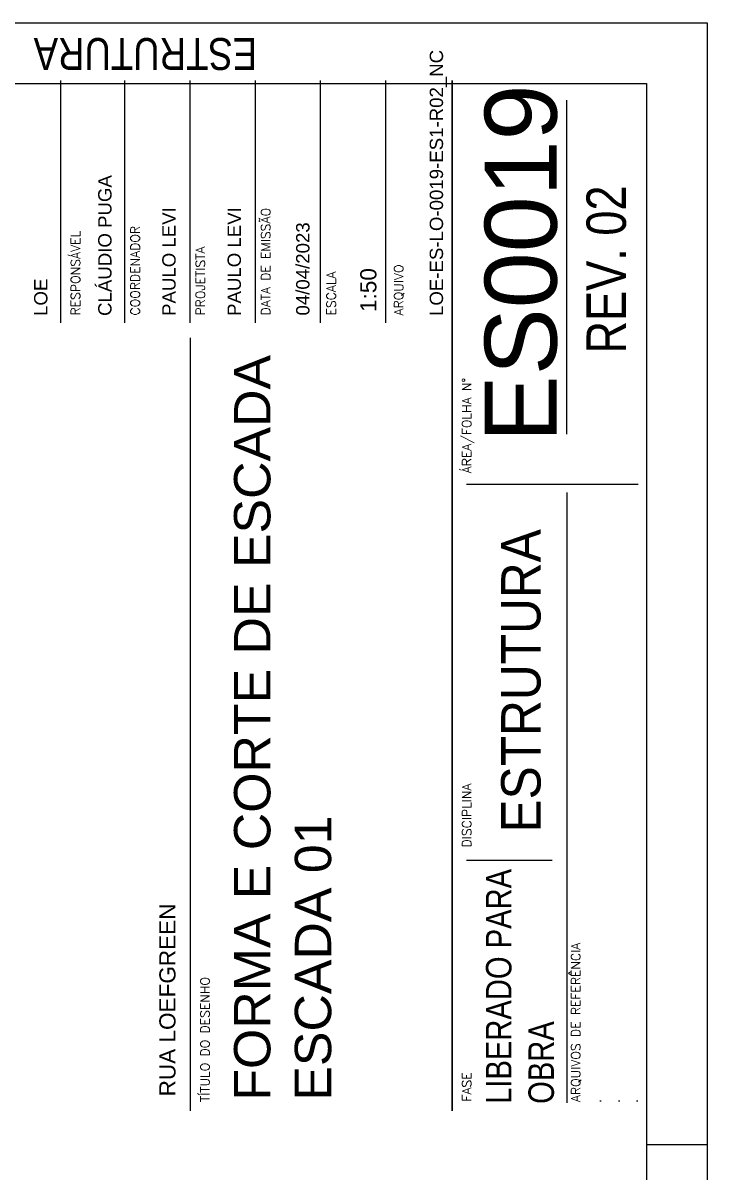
# Model space of a CAD drawing. Header units: millimetres. Extents: x -832 to 3668, y -1574 to 5296.
# Drawn here: x 3104 to 3668, y 4348 to 5296 of the extents above; entities that cross this region are included whole.
import ezdxf

# ---------------------------------------------------------------- set-up
doc = ezdxf.new("R2010")
doc.units = ezdxf.units.MM
doc.header["$LTSCALE"] = 50
doc.layers.add('CARIMBO', color=7, linetype='Continuous')
doc.layers.add('F-MARGEM', color=1, linetype='Continuous')
doc.styles.add('AR-REF', font='arial.ttf')
doc.styles.add('CONT-TITULO', font='arial.ttf')
doc.styles.add('NFOLHA', font='ARIALN.TTF')
doc.styles.add('STYLE3', font='romans.shx')
doc.styles.add('TITULO DESENHO', font='arial.ttf', dxfattribs={"width": 1.02})
pattern_1 = [(0, (0, 0), (0, 6.985), [5.08, -1.905]), (90, (0, 0), (-6.985, 4e-16), [5.08, -1.905])]
pattern_2 = [(0, (-194.242, 1647.909), (0, 6.985), [5.08, -1.905]), (90, (-194.242, 1647.909), (-6.985, 4e-16), [5.08, -1.905])]

# ---------------------------------------------------------------- blocks, each defined once
blk = doc.blocks.new('A0-1L_900')
at = {"layer": 'F-MARGEM', "color": 2}
blk.add_line((118.9, 1), (118.9, 0), dxfattribs=at)
blk.add_lwpolyline([(0, 0), (0, 90), (137.4, 90), (137.4, 0)], close=True, dxfattribs=at)
at = {"layer": 'F-MARGEM', "color": 7}
blk.add_lwpolyline([(2.5, 89), (136.4, 89), (136.4, 1), (2.5, 1)], close=True, dxfattribs=at)

msp = doc.modelspace()

# ---------------------------------------------------------------- hatches: boundary and pattern name
h = msp.add_hatch()
h.set_pattern_fill('ANGLE', color=256)
h.set_pattern_definition(pattern_1)
h.paths.add_polyline_path([(3456.67, 5050.31), (3456.67, 5276.93), (3435.29, 5276.93), (3435.29, 5050.31)], flags=9)
h = msp.add_hatch()
h.set_pattern_fill('ANGLE', color=256)
h.set_pattern_definition(pattern_1)
h.paths.add_polyline_path([(3456.67, 5050.31), (3456.67, 5276.93), (3435.29, 5276.93), (3435.29, 5050.31)], flags=9)
h = msp.add_hatch()
h.set_pattern_fill('ANGLE', color=256)
h.set_pattern_definition(pattern_2)
h.paths.add_polyline_path([(3456.67, 5050.31), (3456.67, 5276.93), (3435.29, 5276.93), (3435.29, 5050.31)], flags=9)
h = msp.add_hatch()
h.set_pattern_fill('ANGLE', color=256)
h.set_pattern_definition(pattern_1)
h.paths.add_polyline_path([(3456.67, 5050.31), (3456.67, 5276.93), (3435.29, 5276.93), (3435.29, 5050.31)], flags=9)
h = msp.add_hatch()
h.set_pattern_fill('ANGLE', color=256)
h.set_pattern_definition(pattern_1)
h.paths.add_polyline_path([(3560.12, 4934.23), (3560.12, 5260.24), (3467.99, 5260.24), (3467.99, 4934.23)], flags=9)
h.paths.add_polyline_path([(3609.67, 5014.59), (3609.67, 5169.83), (3559.89, 5169.83), (3559.89, 5014.59)], flags=24)
h.paths.add_polyline_path([(3478.63, 4921.56), (3478.63, 5013.7), (3461.49, 5013.7), (3461.49, 4921.56)], flags=24)
h = msp.add_hatch()
h.set_pattern_fill('ANGLE', color=256)
h.set_pattern_definition(pattern_2)
h.paths.add_polyline_path([(3560.12, 4934.23), (3560.12, 5260.24), (3467.99, 5260.24), (3467.99, 4934.23)], flags=9)
h.paths.add_polyline_path([(3609.67, 5014.59), (3609.67, 5169.83), (3559.89, 5169.83), (3559.89, 5014.59)], flags=24)
h.paths.add_polyline_path([(3478.63, 4921.56), (3478.63, 5013.7), (3461.49, 5013.7), (3461.49, 4921.56)], flags=24)
h = msp.add_hatch()
h.set_pattern_fill('ANGLE', color=256)
h.set_pattern_definition(pattern_1)
h.paths.add_polyline_path([(3560.12, 4934.23), (3560.12, 5260.24), (3467.99, 5260.24), (3467.99, 4934.23)], flags=9)
h.paths.add_polyline_path([(3609.67, 5014.59), (3609.67, 5169.83), (3559.89, 5169.83), (3559.89, 5014.59)], flags=9)
h.paths.add_polyline_path([(3478.63, 4921.56), (3478.63, 5013.7), (3461.49, 5013.7), (3461.49, 4921.56)], flags=9)
h = msp.add_hatch()
h.set_pattern_fill('ANGLE', color=256)
h.set_pattern_definition(pattern_1)
h.paths.add_polyline_path([(3560.12, 4934.23), (3560.12, 5260.24), (3467.99, 5260.24), (3467.99, 4934.23)], flags=9)
h = msp.add_hatch()
h.set_pattern_fill('ANGLE', color=256)
h.set_pattern_definition(pattern_1)
h.paths.add_polyline_path([(3186.44, 5050.37), (3186.44, 5172.02), (3160.35, 5172.02), (3160.35, 5050.37)], flags=9)
h = msp.add_hatch()
h.set_pattern_fill('ANGLE', color=256)
h.set_pattern_definition(pattern_1)
h.paths.add_polyline_path([(3609.67, 5014.59), (3609.67, 5169.83), (3559.89, 5169.83), (3559.89, 5014.59)], flags=9)
h = msp.add_hatch()
h.set_pattern_fill('ANGLE', color=256)
h.set_pattern_definition(pattern_1)
h.paths.add_polyline_path([(3309.86, 5053.47), (3309.86, 5157.58), (3296.46, 5157.58), (3296.46, 5053.47)], flags=9)
h = msp.add_hatch()
h.set_pattern_fill('ANGLE', color=256)
h.set_pattern_definition(pattern_1)
h.paths.add_polyline_path([(3201.81, 5053.42), (3201.81, 5137.17), (3190.56, 5137.17), (3190.56, 5053.42)], flags=9)
h = msp.add_hatch()
h.set_pattern_fill('ANGLE', color=256)
h.set_pattern_definition(pattern_1)
h.paths.add_polyline_path([(3236.65, 5049.97), (3236.65, 5145.15), (3210.56, 5145.15), (3210.56, 5049.97)], flags=9)
h = msp.add_hatch()
h.set_pattern_fill('ANGLE', color=256)
h.set_pattern_definition(pattern_1)
h.paths.add_polyline_path([(3290.47, 5049.97), (3290.47, 5145.15), (3264.38, 5145.15), (3264.38, 5049.97)], flags=9)
h = msp.add_hatch()
h.set_pattern_fill('ANGLE', color=256)
h.set_pattern_definition(pattern_1)
h.paths.add_polyline_path([(3153, 5053.47), (3153, 5133.65), (3139.61, 5133.65), (3139.61, 5053.47)], flags=9)
h = msp.add_hatch()
h.set_pattern_fill('ANGLE', color=256)
h.set_pattern_definition(pattern_1)
h.paths.add_polyline_path([(3342.95, 5051.38), (3342.95, 5133.98), (3325.87, 5133.98), (3325.87, 5051.38)], flags=9)
h = msp.add_hatch()
h.set_pattern_fill('ANGLE', color=256)
h.set_pattern_definition(pattern_1)
h.paths.add_polyline_path([(3255.62, 5053.78), (3255.62, 5118.96), (3244.37, 5118.96), (3244.37, 5053.78)], flags=9)
h = msp.add_hatch()
h.set_pattern_fill('ANGLE', color=256)
h.set_pattern_definition(pattern_1)
h.paths.add_polyline_path([(3419.93, 5052.53), (3419.93, 5102), (3407.61, 5102), (3407.61, 5052.53)], flags=9)
h = msp.add_hatch()
h.set_pattern_fill('ANGLE', color=256)
h.set_pattern_definition(pattern_1)
h.paths.add_polyline_path([(3363.44, 5053.78), (3363.44, 5096.1), (3352.19, 5096.1), (3352.19, 5053.78)], flags=9)
h = msp.add_hatch()
h.set_pattern_fill('ANGLE', color=256)
h.set_pattern_definition(pattern_1)
h.paths.add_polyline_path([(3402.41, 5051.8), (3402.41, 5094.64), (3374.98, 5094.64), (3374.98, 5051.8)], flags=9)
h = msp.add_hatch()
h.set_pattern_fill('ANGLE', color=256)
h.set_pattern_definition(pattern_1)
h.paths.add_polyline_path([(3130.05, 5050.03), (3130.05, 5086.28), (3107.38, 5086.28), (3107.38, 5050.03)], flags=9)
h = msp.add_hatch()
h.set_pattern_fill('ANGLE', color=256)
h.set_pattern_definition(pattern_1)
h.paths.add_polyline_path([(3315.97, 4398.85), (3315.97, 5029.61), (3269.41, 5029.61), (3269.41, 4398.85)], flags=9)
h = msp.add_hatch()
h.set_pattern_fill('ANGLE', color=256)
h.set_pattern_definition(pattern_1)
h.paths.add_polyline_path([(3478.63, 4921.56), (3478.63, 5013.7), (3461.49, 5013.7), (3461.49, 4921.56)], flags=9)
h = msp.add_hatch()
h.set_pattern_fill('ANGLE', color=256)
h.set_pattern_definition(pattern_1)
h.paths.add_polyline_path([(3539.42, 4619.41), (3539.42, 4886.52), (3488.98, 4886.52), (3488.98, 4619.41)], flags=9)
h = msp.add_hatch()
h.set_pattern_fill('ANGLE', color=256)
h.set_pattern_definition(pattern_1)
h.paths.add_polyline_path([(3475.23, 4615.05), (3475.23, 4675.58), (3463.98, 4675.58), (3463.98, 4615.05)], flags=9)
h = msp.add_hatch()
h.set_pattern_fill('ANGLE', color=256)
h.set_pattern_definition(pattern_1)
h.paths.add_polyline_path([(3366.09, 4398.86), (3366.09, 4649.59), (3319.56, 4649.59), (3319.56, 4398.86)], flags=9)
h = msp.add_hatch()
h.set_pattern_fill('ANGLE', color=256)
h.set_pattern_definition(pattern_1)
h.paths.add_polyline_path([(3553.62, 4397), (3553.62, 4601.38), (3474.53, 4601.38), (3474.53, 4397)], flags=9)
h = msp.add_hatch()
h.set_pattern_fill('ANGLE', color=256)
h.set_pattern_definition(pattern_1)
h.paths.add_polyline_path([(3233.12, 4406.73), (3233.12, 4572.72), (3212.46, 4572.72), (3212.46, 4406.73)], flags=9)
h = msp.add_hatch()
h.set_pattern_fill('ANGLE', color=256)
h.set_pattern_definition(pattern_1)
h.paths.add_polyline_path([(3566.35, 4403.38), (3566.35, 4557.13), (3551.89, 4557.13), (3551.89, 4403.38)], flags=9)
h = msp.add_hatch()
h.set_pattern_fill('ANGLE', color=256)
h.set_pattern_definition(pattern_1)
h.paths.add_polyline_path([(3259.69, 4403.56), (3259.69, 4524.81), (3246.3, 4524.81), (3246.3, 4403.56)], flags=9)
h = msp.add_hatch()
h.set_pattern_fill('ANGLE', color=256)
h.set_pattern_definition(pattern_1)
h.paths.add_polyline_path([(3475.23, 4405.42), (3475.23, 4433.81), (3463.98, 4433.81), (3463.98, 4405.42)], flags=9)
h = msp.add_hatch()
h.set_pattern_fill('ANGLE', color=256)
h.set_pattern_definition(pattern_1)
h.paths.add_polyline_path([(3585.52, 4401.21), (3585.52, 4409.21), (3566.98, 4409.21), (3566.98, 4401.21)], flags=9)
h = msp.add_hatch()
h.set_pattern_fill('ANGLE', color=256)
h.set_pattern_definition(pattern_1)
h.paths.add_polyline_path([(3600.81, 4401.21), (3600.81, 4409.21), (3582.26, 4409.21), (3582.26, 4401.21)], flags=9)
h = msp.add_hatch()
h.set_pattern_fill('ANGLE', color=256)
h.set_pattern_definition(pattern_1)
h.paths.add_polyline_path([(3615.63, 4401.21), (3615.63, 4409.21), (3597.08, 4409.21), (3597.08, 4401.21)], flags=9)

# ---------------------------------------------------------------- linework, layer by layer
at = {"layer": 'CARIMBO', "color": 1}
for p, q in [((3134.82, 5048.14), (3134.82, 5248.14)), ((3187.67, 5048.14), (3187.67, 5248.14)), ((3241.49, 5048.14), (3241.49, 5248.14)), ((3295.3, 5048.14), (3295.3, 5248.14)), ((3349.12, 5048.14), (3349.12, 5248.14)), ((3402.94, 5048.14), (3402.94, 5248.14)), ((3552, 4956.5), (3552, 5231.89)), ((3610.88, 4914.9), (3469.36, 4914.9)), ((3552, 4908.26), (3552, 4404.77)), ((3540.12, 4604.66), (3469.36, 4604.66))]:
    msp.add_line(p, q, dxfattribs=at)
at = {"layer": 'CARIMBO', "color": 94}
msp.add_line((3457.68, 4398.14), (3457.68, 5248.14), dxfattribs=at)
at = {"layer": 'CARIMBO', "color": 6}
for p, q in [((3457.68, 5248.14), (3457.68, 4398.14)), ((3241.49, 5035.75), (3241.49, 4398.14))]:
    msp.add_line(p, q, dxfattribs=at)

# ---------------------------------------------------------------- block references
at = {"layer": 'F-MARGEM', "xscale": 50, "yscale": 50, "zscale": 50, "rotation": 90}
msp.add_blockref('A0-1L_900', (3667.68, -1574.47), dxfattribs=at)

# ---------------------------------------------------------------- texts
at = {"layer": 'CARIMBO', "color": 5}
for s, height, rotation, style, p in [('ESTRUTURA', 26.325, 180, 'NFOLHA', (3296.77, 5283.13)), ('ES0019', 59.4, 90, 'CONT-TITULO', (3543.76, 4949.58)), ('REV. 02', 32.5, 90, 'NFOLHA', (3600.82, 5022.89))]:
    msp.add_text(s, height=height, rotation=rotation, dxfattribs=dict(at, style=style)).set_placement(p)
at = {"layer": 'CARIMBO', "color": 3, "style": 'AR-REF'}
for s, height, p in [('LOE-ES-LO-0019-ES1-R02_NC', 11, (3450.05, 5053.87)), ('RUA LOEFGREEN', 13.31, (3229.45, 4410.17))]:
    msp.add_text(s, height=height, rotation=90, dxfattribs=at).set_placement(p)
at = {"layer": 'CARIMBO', "color": 2, "style": 'STYLE3'}
for s, p in [('DATA DE EMISSÃO', (3307.62, 5054.28)), ('RESPONSÁVEL', (3150.77, 5054.28)), ('COORDENADOR', (3199.93, 5054.23)), ('PROJETISTA', (3253.75, 5054.23)), ('ESCALA', (3361.57, 5054.23)), ('ARQUIVO', (3417.16, 5054.23)), ('ÁREA/FOLHA N°', (3473.27, 4924.06)), ('DISCIPLINA', (3473.35, 4615.49)), ('ARQUIVOS DE REFERÊNCIA', (3563.23, 4405.43)), ('TÍTULO DO DESENHO', (3257.46, 4405.44)), ('FASE', (3473.35, 4405.86))]:
    msp.add_text(s, height=7.5, rotation=90, dxfattribs=at).set_placement(p)
at = {"layer": 'CARIMBO', "color": 5}
for s, height, style, width, p in [('FORMA E CORTE DE ESCADA', 30, 'TITULO DESENHO', 1.02, (3307.7, 4406.61)), ('ESTRUTURA', 32.5, 'NFOLHA', 1.1, (3530.46, 4627.82)), ('ESCADA 01', 30, 'TITULO DESENHO', 1.02, (3357.82, 4406.61))]:
    msp.add_text(s, height=height, rotation=90, dxfattribs=dict(at, style=style, width=width)).set_placement(p)
at = {"layer": 'CARIMBO', "color": 3, "attachment_point": 1, "rotation": 90, "style": 'AR-REF'}
for s, insert, char_height, width in [('{\\fArial Unicode MS|b0|i0|c0|p34;CLÁUDIO PUGA}', (3165.7, 5053.9), 11, 676.5286), ('{\\fArial Unicode MS|b0|i0|c0|p34;PAULO LEVI}', (3218.55, 5053.9), 11, 676.5286), ('{\\fArial Unicode MS|b0|i0|c0|p34;PAULO LEVI}', (3272.37, 5053.9), 11, 676.5286), ('1:50', (3381.78, 5057.15), 13.31, 818.5996), ('LOE', (3112.85, 5053.9), 11, 676.5286), ('.', (3571.61, 4404.6), 9, 676.5286), ('.', (3586.89, 4404.6), 9, 676.5286), ('.', (3601.72, 4404.6), 9, 676.5286)]:
    msp.add_mtext(s, dxfattribs=dict(at, insert=insert, char_height=char_height, width=width))
at = {"layer": 'CARIMBO', "color": 5, "insert": (3485.45, 4403.97), "char_height": 21, "attachment_point": 1, "rotation": 90, "style": 'NFOLHA'}
msp.add_mtext_dynamic_manual_height_columns('LIBERADO PARA OBRA', width=200.6977, gutter_width=1, heights=[0], dxfattribs=at)
at = {"layer": 'CARIMBO', "color": 3, "style": 'AR-REF'}
msp.add_attdef('04/04/2023', (3339.91, 5054.23), '', height=11, rotation=90, dxfattribs=at)

doc.saveas('drawing.dxf')
